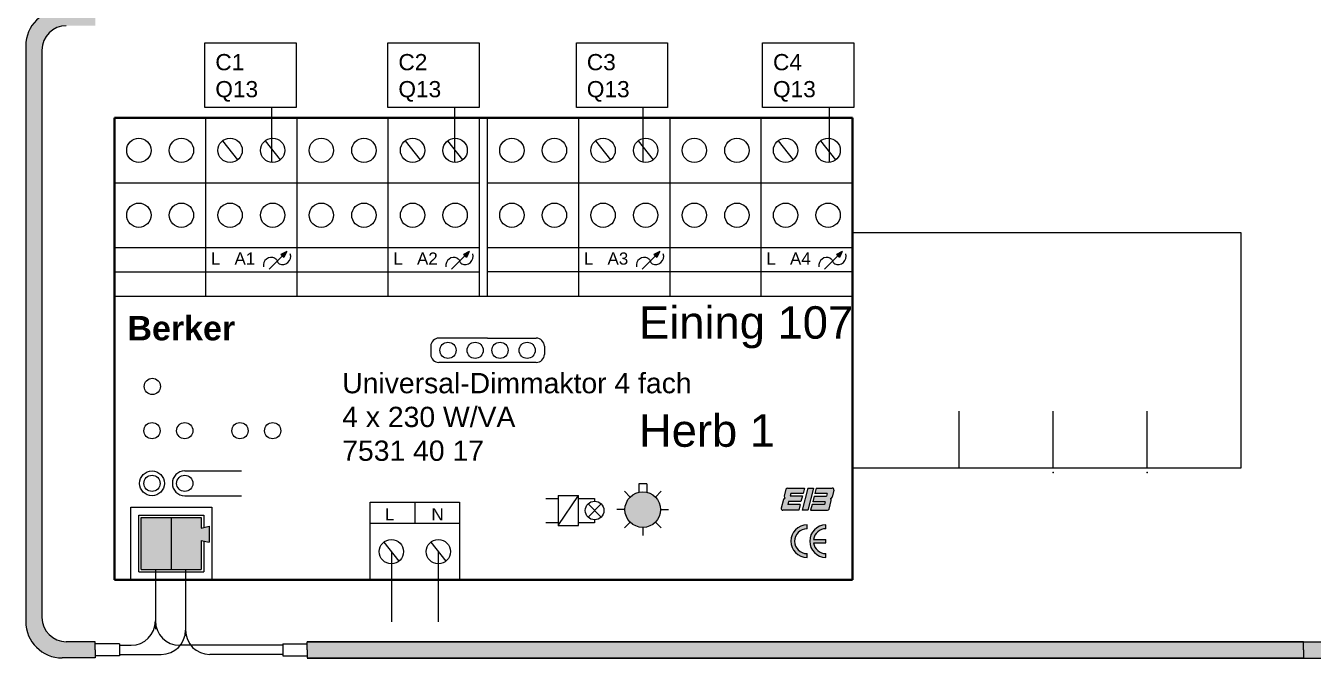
# Model space of a CAD drawing. Header units: millimetres. Extents: x -242231 to 419123, y -2399 to 525285.
# Drawn here: x -50619 to -47420, y 172053 to 173626 of the extents above; entities that cross this region are included whole.
import ezdxf

# ---------------------------------------------------------------- set-up
doc = ezdxf.new("R2010")
doc.units = ezdxf.units.MM
for name, color, linetype, lineweight in [('R-635 Töfluteikning', 7, 'Continuous', 15), ('R-635 Töfluteikning dinskinna', 32, 'Continuous', 15), ('R-635 Töfluteikning þunt', 251, 'Continuous', 20), ('R-635 Töfluteikning þykkt', 7, 'Continuous', 35), ('Texti', 3, 'Continuous', 20)]:
    doc.layers.add(name, color=color, linetype=linetype, lineweight=lineweight)
doc.styles.get("Standard").update_dxf_attribs({"font": 'arial.ttf'})

msp = doc.modelspace()

# ---------------------------------------------------------------- hatches: boundary and pattern name
at = {"layer": 'R-635 Töfluteikning'}
h = msp.add_hatch(color=3, dxfattribs=at)
h.dxf.hatch_style = 1
h.paths.add_polyline_path([(-50518.637, 172094.409), (-50446.781, 172094.409), (-50446.781, 172074.253), (-50446.781, 172054.097), (-50528.715, 172054.097, -0.41421356), (-50619.417, 172144.799), (-50619.417, 173575.874, -0.41421356), (-50528.715, 173666.575), (-50446.781, 173666.575), (-50446.781, 173646.42), (-50446.781, 173626.264), (-50518.637, 173626.264, 0.41421356), (-50579.105, 173565.796), (-50579.105, 172154.877, 0.41421356)])
h = msp.add_hatch(color=256, dxfattribs=at)
h.dxf.hatch_style = 1
h.paths.add_polyline_path([(-49970.659, 173064.787), (-49985.086, 173057.708), (-49977.738, 173050.36)])
h = msp.add_hatch(color=256, dxfattribs=at)
h.dxf.hatch_style = 1
h.paths.add_polyline_path([(-49517.15, 173064.787), (-49531.576, 173057.708), (-49524.228, 173050.36)])
h = msp.add_hatch(color=256, dxfattribs=at)
h.dxf.hatch_style = 1
h.paths.add_polyline_path([(-49043.638, 173064.787), (-49058.064, 173057.708), (-49050.716, 173050.36)])
h = msp.add_hatch(color=256, dxfattribs=at)
h.dxf.hatch_style = 1
h.paths.add_polyline_path([(-48590.128, 173064.787), (-48604.555, 173057.708), (-48597.207, 173050.36)])
h = msp.add_hatch(color=5, dxfattribs=at)
h.dxf.hatch_style = 1
h.paths.add_polyline_path([(-48726.05, 172476.718, 0.34332994), (-48729.958, 172473.676), (-48734.386, 172456.18, 0.40171035), (-48731.634, 172451.329, 0.38359925), (-48736.504, 172447.814), (-48741.91, 172426.456, 0.4888375), (-48738.002, 172421.435), (-48698.23, 172421.435), (-48694.57, 172435.894), (-48725.274, 172435.894), (-48723.407, 172442.97), (-48692.779, 172442.97), (-48689.247, 172456.924), (-48719.725, 172456.924), (-48718.018, 172463.393), (-48687.609, 172463.393), (-48684.237, 172476.718)])
h.paths.add_polyline_path([(-48689.884, 172421.435), (-48675.954, 172421.435), (-48661.961, 172476.718), (-48675.891, 172476.718)])
h.paths.add_polyline_path([(-48654.712, 172476.718), (-48658.131, 172463.208), (-48627.427, 172463.208), (-48629.065, 172456.739), (-48659.543, 172456.739), (-48663.225, 172442.785), (-48632.521, 172442.785), (-48634.388, 172435.708), (-48665.092, 172435.708), (-48668.705, 172421.435), (-48626.808, 172421.435, 0.34332994), (-48622.9, 172424.477), (-48617.559, 172445.577, 0.35094923), (-48619.646, 172450.163), (-48619.426, 172450.598, 0.34332994), (-48615.518, 172453.64), (-48610.947, 172471.697, 0.4888375), (-48614.855, 172476.718)])
h = msp.add_hatch(color=256, dxfattribs=at)
h.dxf.hatch_style = 1
h.paths.add_polyline_path([(-49041.726, 172423.113, 1), (-49130.185, 172423.113, 1)])
h = msp.add_hatch(color=3, dxfattribs=at)
h.dxf.hatch_style = 1
h.paths.add_polyline_path([(-50332.282, 172274.309), (-50257.705, 172274.309), (-50257.705, 172403.307), (-50332.282, 172403.307)])
h = msp.add_hatch(color=1, dxfattribs=at)
h.dxf.hatch_style = 1
h.paths.add_polyline_path([(-50183.128, 172346.58), (-50163.632, 172341.734), (-50163.632, 172382.046), (-50183.128, 172377.201), (-50183.128, 172403.307), (-50257.705, 172403.307), (-50257.705, 172274.309), (-50183.128, 172274.309)])
h = msp.add_hatch(color=256, dxfattribs=at)
h.dxf.hatch_style = 1
h.paths.add_polyline_path([(-48677.744, 172304.251), (-48677.744, 172313.669, -1), (-48677.744, 172375.458), (-48677.744, 172384.875, 1)])
h.paths.add_polyline_path([(-48630.77, 172375.458), (-48630.77, 172384.875, 1), (-48630.77, 172304.251), (-48630.77, 172313.669, -0.37450812), (-48661.373, 172340.33), (-48630.77, 172340.33), (-48630.77, 172348.796), (-48661.373, 172348.796, -0.37450812)])
h = msp.add_hatch(color=3, dxfattribs=at)
h.dxf.hatch_style = 1
h.paths.add_polyline_path([(-46446.914, 172053.432), (-46446.914, 172073.588), (-46446.128, 172093.744), (-49920.218, 172093.744), (-49920.218, 172073.588), (-49920.218, 172053.432)])

# ---------------------------------------------------------------- linework, layer by layer
at = {"layer": 'R-635 Töfluteikning', "color": 3}
for p, q in [((-50619.417, 173575.874), (-50619.417, 172144.799)), ((-50579.105, 173565.796), (-50579.105, 172154.875)), ((-50297.125, 172274.655), (-50297.125, 172146.137)), ((-50297.125, 172274.309), (-50297.125, 172125.635)), ((-50446.781, 172094.409), (-50518.637, 172094.409)), ((-50446.781, 172074.253), (-50446.781, 172094.409)), ((-49920.218, 172074.253), (-49920.218, 172094.409)), ((-47443.54, 172094.409), (-49920.218, 172094.409)), ((-46446.128, 172093.744), (-49920.218, 172093.744)), ((-47443.54, 172074.253), (-47443.54, 172094.409)), ((-50446.781, 172074.253), (-50446.781, 172054.097)), ((-50386.313, 172085.669), (-50357.592, 172085.669)), ((-49980.686, 172085.669), (-50236.657, 172085.669)), ((-49920.218, 172074.253), (-49920.218, 172054.097)), ((-47443.54, 172074.253), (-47443.54, 172054.097)), ((-50446.781, 172054.097), (-50528.715, 172054.097)), ((-49920.218, 172054.097), (-47443.54, 172054.097)), ((-49920.218, 172053.432), (-46447.011, 172053.432))]:
    msp.add_line(p, q, dxfattribs=at)
at = {"layer": 'R-635 Töfluteikning'}
for p, q in [((-50174.266, 173422.804), (-50174.266, 173584.052)), ((-50174.266, 173584.052), (-49947.511, 173584.052)), ((-49947.511, 173584.052), (-49947.511, 173422.804)), ((-49719.283, 173422.804), (-49719.283, 173584.052)), ((-49719.283, 173584.052), (-49492.528, 173584.052)), ((-49492.528, 173584.052), (-49492.528, 173422.804)), ((-49250.918, 173422.804), (-49250.918, 173584.052)), ((-49250.918, 173584.052), (-49024.163, 173584.052)), ((-49024.163, 173584.052), (-49024.163, 173422.804)), ((-48788.229, 173422.804), (-48788.229, 173584.052)), ((-48788.229, 173584.052), (-48561.474, 173584.052)), ((-48561.474, 173584.052), (-48561.474, 173422.804)), ((-49947.511, 173422.804), (-50174.266, 173422.804)), ((-50007.979, 173287.768), (-50007.979, 173422.804)), ((-49492.528, 173422.804), (-49719.283, 173422.804)), ((-49552.996, 173287.768), (-49552.996, 173422.804)), ((-49024.163, 173422.804), (-49250.918, 173422.804)), ((-49084.631, 173287.768), (-49084.631, 173422.804)), ((-48561.474, 173422.804), (-48788.229, 173422.804)), ((-48621.942, 173287.768), (-48621.942, 173422.804)), ((-50172.042, 172953.565), (-50172.042, 173396.997)), ((-49945.288, 173396.997), (-49945.288, 172953.565)), ((-49718.533, 172953.565), (-49718.533, 173396.997)), ((-49491.778, 172953.565), (-49491.778, 173396.997)), ((-49471.776, 172953.565), (-49471.776, 173396.997)), ((-49245.021, 172953.565), (-49245.021, 173396.997)), ((-49018.266, 173396.997), (-49018.266, 172953.565)), ((-48791.511, 172953.565), (-48791.511, 173396.997)), ((-50398.797, 173235.749), (-49491.778, 173235.749)), ((-49471.776, 173235.749), (-48564.756, 173235.749)), ((-50398.797, 173074.501), (-49491.778, 173074.501)), ((-50014.744, 173020.702), (-49981.412, 173054.034)), ((-49970.659, 173064.787), (-49985.086, 173057.708)), ((-49985.086, 173057.708), (-49977.738, 173050.36)), ((-49970.659, 173064.787), (-49977.738, 173050.36)), ((-49561.234, 173020.702), (-49527.902, 173054.034)), ((-49517.15, 173064.787), (-49531.576, 173057.708)), ((-49531.576, 173057.708), (-49524.228, 173050.36)), ((-49517.15, 173064.787), (-49524.228, 173050.36)), ((-49471.776, 173074.501), (-48564.756, 173074.501)), ((-49087.722, 173020.702), (-49054.39, 173054.034)), ((-49043.638, 173064.787), (-49058.064, 173057.708)), ((-49058.064, 173057.708), (-49050.716, 173050.36)), ((-49043.638, 173064.787), (-49050.716, 173050.36)), ((-48634.213, 173020.702), (-48600.881, 173054.034)), ((-48590.128, 173064.787), (-48604.555, 173057.708)), ((-48604.555, 173057.708), (-48597.207, 173050.36)), ((-48590.128, 173064.787), (-48597.207, 173050.36)), ((-50398.797, 173014.033), (-49491.778, 173014.033)), ((-48564.756, 173014.033), (-49471.776, 173014.033)), ((-50398.797, 172953.565), (-48564.756, 172953.565)), ((-49612.714, 172829.222), (-49612.714, 172809.066)), ((-49471.622, 172849.378), (-49592.558, 172849.378)), ((-49471.622, 172849.378), (-49350.686, 172849.378)), ((-49330.53, 172829.222), (-49330.53, 172809.066)), ((-49350.686, 172788.91), (-49592.558, 172788.91)), ((-50224.199, 172519.196), (-50083.107, 172519.196)), ((-49075.877, 172487.499), (-49096.033, 172487.499)), ((-49096.033, 172487.499), (-49096.033, 172466.18)), ((-49075.877, 172487.499), (-49075.877, 172466.18)), ((-50224.199, 172457.451), (-50083.107, 172457.451)), ((-49763.183, 172389.198), (-49763.183, 172441.44)), ((-49763.183, 172441.44), (-49541.467, 172441.44)), ((-49652.325, 172441.44), (-49652.325, 172389.198)), ((-49541.467, 172441.44), (-49541.467, 172389.198)), ((-49326.579, 172451.041), (-49296.345, 172451.041)), ((-49326.579, 172451.041), (-49296.345, 172451.041)), ((-49296.345, 172458.414), (-49296.345, 172383.2)), ((-49296.345, 172458.414), (-49245.955, 172458.414)), ((-49296.345, 172383.2), (-49245.955, 172458.414)), ((-49245.955, 172383.2), (-49245.955, 172458.414)), ((-49245.955, 172451.041), (-49205.643, 172451.041)), ((-49205.643, 172451.041), (-49205.643, 172443.954)), ((-49117.23, 172454.389), (-49131.483, 172468.641)), ((-49054.68, 172454.389), (-49040.428, 172468.641)), ((-50358.485, 172248.106), (-50358.485, 172429.51)), ((-50358.485, 172429.51), (-50156.925, 172429.51)), ((-50177.081, 172409.354), (-50177.081, 172378.704)), ((-50156.925, 172429.51), (-50156.925, 172248.106)), ((-49189.275, 172404.439), (-49222.01, 172437.175)), ((-49222.01, 172404.439), (-49189.275, 172437.175)), ((-49130.185, 172423.113), (-49150.341, 172423.113)), ((-49041.726, 172423.113), (-49021.57, 172423.113)), ((-50332.282, 172274.309), (-50332.282, 172403.307)), ((-50332.282, 172403.307), (-50183.128, 172403.307)), ((-50257.705, 172403.307), (-50257.705, 172274.309)), ((-50183.128, 172403.307), (-50183.128, 172377.201)), ((-50183.128, 172377.201), (-50163.632, 172382.046)), ((-50163.632, 172382.046), (-50163.632, 172341.734)), ((-49763.183, 172248.106), (-49763.183, 172389.198)), ((-49763.183, 172389.198), (-49541.467, 172389.198)), ((-49541.467, 172389.198), (-49541.467, 172248.106)), ((-49296.345, 172390.573), (-49326.579, 172390.573)), ((-49296.345, 172383.2), (-49245.955, 172383.2)), ((-49205.643, 172390.573), (-49245.955, 172390.573)), ((-49205.643, 172397.66), (-49205.643, 172390.573)), ((-49117.23, 172391.838), (-49131.483, 172377.586)), ((-49085.955, 172378.884), (-49085.955, 172358.728)), ((-49054.68, 172391.838), (-49040.428, 172377.586)), ((-48677.744, 172375.458), (-48677.744, 172384.875)), ((-48630.77, 172375.458), (-48630.77, 172384.875)), ((-50183.128, 172346.58), (-50183.128, 172274.309)), ((-50183.128, 172346.58), (-50163.632, 172341.734)), ((-48661.373, 172348.796), (-48630.77, 172348.796)), ((-48630.77, 172340.33), (-48630.77, 172348.796)), ((-48677.744, 172304.251), (-48677.744, 172313.669)), ((-48661.373, 172340.33), (-48630.77, 172340.33)), ((-48630.77, 172304.251), (-48630.77, 172313.669)), ((-50332.282, 172274.309), (-50183.128, 172274.309)), ((-50386.313, 172089.37), (-50446.781, 172089.37)), ((-50386.313, 172089.37), (-50386.313, 172059.136)), ((-49980.686, 172089.37), (-49980.686, 172059.136)), ((-49980.686, 172089.37), (-49920.218, 172089.37)), ((-50386.313, 172059.136), (-50446.781, 172059.136)), ((-49980.686, 172059.136), (-49920.218, 172059.136))]:
    msp.add_line(p, q, dxfattribs=at)
at = {"layer": 'R-635 Töfluteikning', "color": 5}
for p, q in [((-48729.958, 172473.676), (-48734.386, 172456.18)), ((-48726.05, 172476.718), (-48684.237, 172476.718)), ((-48675.891, 172476.718), (-48689.884, 172421.435)), ((-48684.237, 172476.718), (-48687.609, 172463.393)), ((-48661.961, 172476.718), (-48675.954, 172421.435)), ((-48675.891, 172476.718), (-48661.961, 172476.718)), ((-48654.712, 172476.718), (-48658.131, 172463.208)), ((-48654.712, 172476.718), (-48614.855, 172476.718)), ((-48736.427, 172448.118), (-48741.91, 172426.456)), ((-48731.779, 172451.375), (-48731.791, 172451.343)), ((-48723.407, 172442.97), (-48725.274, 172435.894)), ((-48692.703, 172442.97), (-48723.407, 172442.97)), ((-48718.018, 172463.393), (-48719.725, 172456.924)), ((-48719.725, 172456.924), (-48689.247, 172456.924)), ((-48687.609, 172463.393), (-48718.018, 172463.393)), ((-48689.247, 172456.924), (-48692.779, 172442.97)), ((-48659.543, 172456.739), (-48663.225, 172442.785)), ((-48632.521, 172442.785), (-48663.225, 172442.785)), ((-48659.543, 172456.739), (-48629.065, 172456.739)), ((-48627.427, 172463.208), (-48658.131, 172463.208)), ((-48632.521, 172442.785), (-48634.388, 172435.708)), ((-48627.427, 172463.208), (-48629.065, 172456.739)), ((-48622.9, 172424.477), (-48617.559, 172445.577)), ((-48619.426, 172450.598), (-48619.646, 172450.163)), ((-48610.947, 172471.697), (-48615.518, 172453.64)), ((-48698.23, 172421.435), (-48738.002, 172421.435)), ((-48694.57, 172435.894), (-48725.274, 172435.894)), ((-48694.57, 172435.894), (-48698.23, 172421.435)), ((-48675.954, 172421.435), (-48689.884, 172421.435)), ((-48665.092, 172435.708), (-48668.705, 172421.435)), ((-48668.705, 172421.435), (-48626.808, 172421.435)), ((-48634.388, 172435.708), (-48665.092, 172435.708)), ((-49594.026, 172318.652), (-49594.026, 172143.624))]:
    msp.add_line(p, q, dxfattribs=at)
at = {"layer": 'R-635 Töfluteikning', "color": 36}
msp.add_line((-49710.624, 172318.652), (-49710.624, 172143.624), dxfattribs=at)
at = {"layer": 'R-635 Töfluteikning', "color": 1}
for p, q in [((-50222.31, 172274.655), (-50222.31, 172123.304)), ((-50386.313, 172062.836), (-50282.778, 172062.836)), ((-49980.686, 172062.836), (-50161.842, 172062.836))]:
    msp.add_line(p, q, dxfattribs=at)
at = {"layer": 'R-635 Töfluteikning'}
for centre, radius in [((-50338.329, 173316.373), 30.234), ((-50232.51, 173316.373), 30.234), ((-50111.574, 173316.373), 30.234), ((-50005.756, 173316.373), 30.234), ((-49884.82, 173316.373), 30.234), ((-49779.001, 173316.373), 30.234), ((-49658.065, 173316.373), 30.234), ((-49552.246, 173316.373), 30.234), ((-49411.308, 173316.373), 30.234), ((-49305.489, 173316.373), 30.234), ((-49184.553, 173316.373), 30.234), ((-49078.734, 173316.373), 30.234), ((-48957.798, 173316.373), 30.234), ((-48851.979, 173316.373), 30.234), ((-48731.043, 173316.373), 30.234), ((-48625.224, 173316.373), 30.234), ((-50338.329, 173155.125), 30.234), ((-50232.51, 173155.125), 30.234), ((-50111.574, 173155.125), 30.234), ((-50005.756, 173155.125), 30.234), ((-49884.82, 173155.125), 30.234), ((-49779.001, 173155.125), 30.234), ((-49658.065, 173155.125), 30.234), ((-49552.246, 173155.125), 30.234), ((-49411.308, 173155.125), 30.234), ((-49305.489, 173155.125), 30.234), ((-49184.553, 173155.125), 30.234), ((-49078.734, 173155.125), 30.234), ((-48957.798, 173155.125), 30.234), ((-48851.979, 173155.125), 30.234), ((-48731.043, 173155.125), 30.234), ((-48625.224, 173155.125), 30.234), ((-49570.022, 172819.144), 20.156), ((-49502.503, 172819.144), 20.156), ((-49440.741, 172819.144), 20.156), ((-49373.222, 172819.144), 20.156), ((-50304.891, 172729.351), 20.156), ((-50305.587, 172619.25), 20.156), ((-50224.199, 172619.25), 20.156), ((-50087.07, 172619.25), 20.156), ((-50005.682, 172619.25), 20.156), ((-50305.587, 172488.324), 30.872), ((-50305.587, 172488.324), 20.156), ((-50224.199, 172488.324), 20.156), ((-49205.643, 172420.807), 23.147), ((-49085.955, 172423.113), 44.23), ((-49710.624, 172318.652), 30.234), ((-49594.026, 172318.652), 30.234)]:
    msp.add_circle(centre, radius, dxfattribs=at)
at = {"layer": 'R-635 Töfluteikning', "color": 3}
for centre, radius, start, end in [((-50528.715, 173575.874), 90.702, 90, 180), ((-50518.637, 173565.796), 60.468, 90, 180), ((-50518.637, 172154.877), 60.468, 180, 270), ((-50528.715, 172144.799), 90.702, 180, 270), ((-50357.592, 172146.137), 60.468, 270, 0), ((-50236.657, 172146.137), 60.468, 180, 270)]:
    msp.add_arc(centre, radius, start, end, dxfattribs=at)
at = {"layer": 'R-635 Töfluteikning'}
for centre, radius, start, end in [((-50008.918, 173030.203), 19.996, 64.950715, 189.185), ((-49980.94, 173052.688), 19.996, 244.950715, 17.644125), ((-49555.408, 173030.203), 19.996, 64.950715, 189.185), ((-49527.43, 173052.688), 19.996, 244.950715, 17.644125), ((-49081.896, 173030.203), 19.996, 64.950715, 189.185), ((-49053.918, 173052.688), 19.996, 244.950715, 17.644125), ((-48628.387, 173030.203), 19.996, 64.950715, 189.185), ((-48600.408, 173052.688), 19.996, 244.950715, 17.644125), ((-49592.558, 172829.222), 20.156, 90, 180), ((-49350.686, 172829.222), 20.156, 0, 90), ((-49592.558, 172809.066), 20.156, 180, 270), ((-49350.686, 172809.066), 20.156, 270, 0), ((-50224.199, 172488.324), 30.872, 90, 270), ((-48677.744, 172344.563), 40.312, 90, 270), ((-48630.77, 172344.563), 40.312, 90, 270), ((-48677.744, 172344.563), 30.895, 90, 270), ((-48630.77, 172344.563), 30.895, 90, 172.125331), ((-48630.77, 172344.563), 30.895, 187.874669, 270)]:
    msp.add_arc(centre, radius, start, end, dxfattribs=at)
at = {"layer": 'R-635 Töfluteikning', "color": 5}
for centre, radius, start, end in [((-48726.05, 172472.687), 4.031, 90, 165.795524), ((-48614.855, 172472.687), 4.031, 345.795524, 90), ((-48732.115, 172446.865), 4.49, 85.862842, 163.796896), ((-48730.478, 172455.191), 4.031, 165.795524, 251.166797), ((-48621.467, 172446.566), 4.031, 345.795524, 63.149457), ((-48619.426, 172454.629), 4.031, 270, 345.795524), ((-48738.002, 172425.467), 4.031, 165.795524, 270), ((-48626.808, 172425.467), 4.031, 270, 345.795524)]:
    msp.add_arc(centre, radius, start, end, dxfattribs=at)
at = {"layer": 'R-635 Töfluteikning', "color": 1}
for centre, start, end in [((-50282.778, 172123.304), 270, 0), ((-50161.842, 172123.304), 180, 270)]:
    msp.add_arc(centre, 60.468, start, end, dxfattribs=at)
at = {"layer": 'R-635 Töfluteikning'}
for points in [[(-50000.452, 173048.318), (-49996.228, 173044.646), (-49994.602, 173041.325), (-49992.785, 173037.645), (-49989.406, 173034.573)], [(-49546.942, 173048.318), (-49542.718, 173044.646), (-49541.092, 173041.325), (-49539.275, 173037.645), (-49535.896, 173034.573)], [(-49073.43, 173048.318), (-49069.206, 173044.646), (-49067.58, 173041.325), (-49065.763, 173037.645), (-49062.384, 173034.573)], [(-48619.921, 173048.318), (-48615.697, 173044.646), (-48614.07, 173041.325), (-48612.253, 173037.645), (-48608.875, 173034.573)]]:
    msp.add_spline(points, degree=3, dxfattribs=at)
at = {"layer": 'R-635 Töfluteikning dinskinna'}
for p, q in [((-47598.795, 173111.272), (-48566.436, 173111.272)), ((-47598.795, 172526.748), (-47598.795, 173111.272)), ((-48299.215, 172526.748), (-48299.215, 172667.84)), ((-48065.742, 172526.748), (-48065.742, 172667.84)), ((-47832.268, 172526.748), (-47832.268, 172667.84)), ((-48566.436, 172526.748), (-47598.795, 172526.748))]:
    msp.add_line(p, q, dxfattribs=at)
for p in [(-48299.215, 172526.748), (-48065.742, 172515.173), (-47832.268, 172515.173)]:
    msp.add_point(p, dxfattribs=at)
at = {"layer": 'R-635 Töfluteikning þunt'}
for p, q in [((-50130.194, 173340.194), (-50092.955, 173292.552)), ((-50024.375, 173340.194), (-49987.136, 173292.552)), ((-49676.684, 173340.194), (-49639.446, 173292.552)), ((-49570.865, 173340.194), (-49533.627, 173292.552)), ((-49203.172, 173340.194), (-49165.934, 173292.552)), ((-49097.353, 173340.194), (-49060.115, 173292.552)), ((-48749.662, 173340.194), (-48712.424, 173292.552)), ((-48643.843, 173340.194), (-48606.605, 173292.552)), ((-50338.329, 172268.262), (-50338.329, 172409.354)), ((-50338.329, 172409.354), (-50177.081, 172409.354)), ((-50177.081, 172345.077), (-50177.081, 172268.262)), ((-49729.244, 172342.472), (-49692.005, 172294.831)), ((-49612.645, 172342.472), (-49575.407, 172294.831)), ((-50338.329, 172268.262), (-50177.081, 172268.262))]:
    msp.add_line(p, q, dxfattribs=at)
at = {"layer": 'R-635 Töfluteikning þykkt'}
for p, q in [((-50398.797, 173396.997), (-48564.756, 173396.997)), ((-50398.797, 172248.106), (-50398.797, 173396.997)), ((-48564.756, 173396.997), (-48564.756, 172248.106)), ((-48564.756, 172248.106), (-50398.797, 172248.106))]:
    msp.add_line(p, q, dxfattribs=at)

# ---------------------------------------------------------------- texts
at = {"layer": 'R-635 Töfluteikning', "char_height": 40.312, "attachment_point": 1}
for s, insert in [('C1\\PQ13', (-50148.291, 173555.933)), ('C2\\PQ13', (-49693.309, 173555.933)), ('C3\\PQ13', (-49224.943, 173555.933)), ('C4\\PQ13', (-48762.254, 173555.933))]:
    msp.add_mtext_dynamic_manual_height_columns(s, width=12794.52212, gutter_width=169.969, heights=[0], dxfattribs=dict(at, insert=insert))
at = {"layer": 'Texti', "attachment_point": 1}
for s, insert, char_height in [('L   A1', (-50159.312, 173062.402), 30.234), ('L   A2', (-49705.802, 173062.402), 30.234), ('L   A3', (-49232.29, 173062.402), 30.234), ('L   A4', (-48778.781, 173062.402), 30.234), ('Eining 107\\P\\PHerb 1', (-49095.32, 172928.758), 80.6239), ('{\\fArial|b1|i0|c0|p34;Berker}', (-50366.638, 172904.368), 60.46795), ('Universal-Dimmaktor 4 fach\\P4 x 230 W/VA\\P7531 40 17', (-49832.848, 172762.783), 50.38996), ('L', (-49726.809, 172426.332), 30.234), ('N', (-49611.182, 172426.332), 30.234)]:
    msp.add_mtext_dynamic_manual_height_columns(s, width=12794.52212, gutter_width=169.969, heights=[0], dxfattribs=dict(at, insert=insert, char_height=char_height))

doc.saveas('drawing.dxf')
